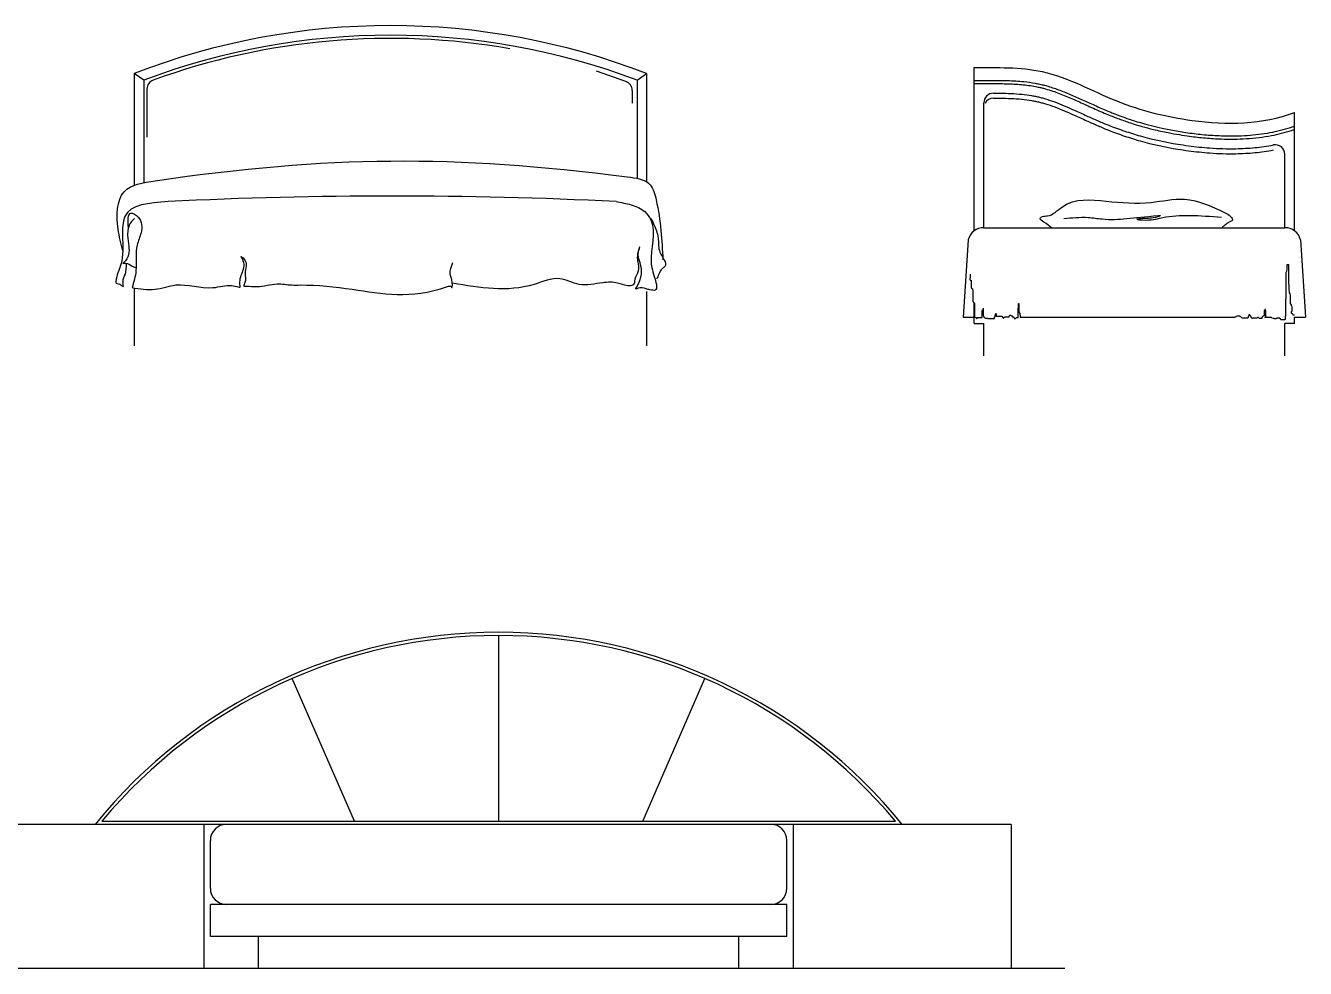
# Model space of a CAD drawing. Header units: inches. Extents: x 18.5 to 61, y 8.5 to 33.3.
# Drawn here: x 30.49 to 34.486, y 14.476 to 17.421 of the extents above; entities that cross this region are included whole.
import ezdxf

# ---------------------------------------------------------------- set-up
doc = ezdxf.new("R2010")
doc.units = ezdxf.units.IN
doc.header["$MEASUREMENT"] = 0
for name, color, linetype in [('02', 2, 'Continuous'), ('1', 1, 'Continuous'), ('4', 4, 'Continuous')]:
    doc.layers.add(name, color=color, linetype=linetype)

msp = doc.modelspace()

# ---------------------------------------------------------------- linework, layer by layer
at = {"layer": '02'}
for p, q in [((30.8589, 17.2507), (30.8289, 17.2713)), ((32.3642, 17.2469), (32.2724, 17.2785)), ((32.3989, 17.2507), (32.4289, 17.2713)), ((30.8589, 17.2507), (30.8589, 16.9306)), ((30.8689, 17.2229), (30.8689, 17.0726)), ((32.3989, 17.2507), (32.3989, 16.9442)), ((32.3839, 17.2187), (32.3839, 17.1794)), ((33.4816, 16.7899), (33.4816, 17.1801)), ((34.4216, 16.7899), (34.4216, 17.019)), ((33.4813, 16.7899), (34.4219, 16.7899)), ((33.5951, 16.5099), (34.2646, 16.5099)), ((31.0668, 14.7258), (31.0668, 14.8758)), ((32.8668, 14.7258), (32.8668, 14.8758)), ((32.8668, 14.6758), (31.0668, 14.6758)), ((31.0668, 14.5758), (31.0668, 14.6758)), ((32.8668, 14.5758), (32.8668, 14.6758)), ((32.8668, 14.5758), (31.0668, 14.5758)), ((31.2168, 14.4758), (31.2168, 14.5758)), ((32.7168, 14.4758), (32.7168, 14.5758)), ((33.7343, 14.4758), (30.1432, 14.4758))]:
    msp.add_line(p, q, dxfattribs=at)
for points in [[(34.4519, 16.5163), (34.4477, 16.5163), (34.4462, 16.5205), (34.4434, 16.5219), (34.442, 16.5219), (34.442, 16.5276), (34.4434, 16.5291), (34.4448, 16.5291), (34.4448, 16.5419), (34.4434, 16.5461), (34.442, 16.5461), (34.442, 16.5504), (34.4405, 16.5504), (34.4405, 16.5518), (34.4391, 16.5518), (34.4391, 16.5789), (34.4377, 16.5832), (34.4363, 16.586), (34.4363, 16.5917), (34.4348, 16.596), (34.4348, 16.6116), (34.4334, 16.613), (34.4334, 16.6742), (34.4277, 16.6742), (34.4277, 16.66), (34.4263, 16.6557), (34.4263, 16.6529), (34.4249, 16.6486), (34.4249, 16.5675), (34.4234, 16.5646), (34.4234, 16.5134), (34.422, 16.512), (34.422, 16.5034), (34.4206, 16.502), (34.4092, 16.502), (34.4078, 16.5049), (34.4063, 16.5063), (34.4063, 16.5077), (34.3949, 16.5077), (34.3949, 16.5063), (34.3935, 16.5049), (34.3892, 16.5049), (34.3878, 16.5063), (34.385, 16.5063), (34.3807, 16.5077), (34.3793, 16.5091), (34.3593, 16.5091), (34.3622, 16.5106), (34.3622, 16.5291), (34.3607, 16.5319), (34.3607, 16.5348), (34.3593, 16.5348), (34.3593, 16.5333), (34.3565, 16.5305), (34.3565, 16.5148), (34.355, 16.5148), (34.355, 16.5134), (34.3522, 16.512), (34.3508, 16.5106), (34.3493, 16.5106), (34.3493, 16.5063), (34.3436, 16.5063), (34.3408, 16.5077), (34.3394, 16.5091), (34.3365, 16.5091), (34.3351, 16.5077), (34.3208, 16.5077), (34.3194, 16.5063), (34.318, 16.5063), (34.3166, 16.5106), (34.3151, 16.5134), (34.3123, 16.5163), (34.3123, 16.5177), (34.3094, 16.5177), (34.3094, 16.5134), (34.308, 16.5134), (34.3066, 16.512), (34.3066, 16.5091), (34.3052, 16.5077), (34.2881, 16.5077), (34.2866, 16.5091), (34.2852, 16.5106), (34.2824, 16.512), (34.2809, 16.512), (34.2809, 16.5134), (34.2724, 16.5134), (34.2695, 16.512), (34.2681, 16.5106), (34.2653, 16.5106), (34.2638, 16.5091), (34.2567, 16.5091)], [(33.4394, 16.6446), (33.4394, 16.634), (33.4381, 16.6327), (33.4381, 16.6287), (33.4394, 16.626), (33.4407, 16.626), (33.4407, 16.6247), (33.4421, 16.6247), (33.4421, 16.6008), (33.446, 16.5994), (33.446, 16.5981), (33.4474, 16.5955), (33.4474, 16.5596), (33.4487, 16.5582), (33.4487, 16.5569), (33.45, 16.5569), (33.4514, 16.5556), (33.4514, 16.5543), (33.4527, 16.5529), (33.4527, 16.5104), (33.454, 16.5104), (33.4567, 16.5091), (33.458, 16.5077), (33.4594, 16.5064), (33.4607, 16.5077), (33.4607, 16.5091), (33.4767, 16.5091), (33.4767, 16.5303), (33.478, 16.5317), (33.478, 16.533), (33.4793, 16.5343)], [(33.5192, 16.5224), (33.5192, 16.5197), (33.5206, 16.5184), (33.5206, 16.5131), (33.5379, 16.5131), (33.5405, 16.5091), (33.5432, 16.5077), (33.5445, 16.5077), (33.5445, 16.5091), (33.5459, 16.5104), (33.5472, 16.5117), (33.5605, 16.5117), (33.5605, 16.5131), (33.5618, 16.5157), (33.5632, 16.517), (33.5658, 16.517), (33.5671, 16.5144), (33.5698, 16.5144), (33.5698, 16.5131), (33.5711, 16.5117), (33.5738, 16.5117), (33.5751, 16.5104), (33.5751, 16.5091), (33.5765, 16.5077), (33.5765, 16.5064), (33.5805, 16.5064), (33.5805, 16.5077), (33.5818, 16.5077), (33.5831, 16.5091), (33.5884, 16.5091), (33.5884, 16.5383), (33.5898, 16.541), (33.5898, 16.5529), (33.5911, 16.5529), (33.5911, 16.5303), (33.5924, 16.5264), (33.5924, 16.5237), (33.5938, 16.5224), (33.5938, 16.5184), (33.5951, 16.517), (33.5951, 16.5091)], [(33.4793, 16.5383), (33.4793, 16.517), (33.4806, 16.5144), (33.4806, 16.5131), (33.482, 16.5117), (33.482, 16.5104), (33.4833, 16.5091), (33.486, 16.5077), (33.4926, 16.5077), (33.494, 16.5064), (33.5152, 16.5064), (33.5152, 16.5117), (33.5166, 16.5117), (33.5166, 16.5157), (33.5179, 16.517), (33.5179, 16.5197), (33.5192, 16.521)]]:
    msp.add_lwpolyline(points, dxfattribs=at)
for centre, radius, start, end in [((31.6289, 15.213), 2.1783, 69.2996, 110.7004), ((31.6289, 15.213), 2.1683, 80.0834, 109.9614), ((30.8989, 17.2229), 0.03, 109.9614, 180), ((32.3539, 17.2187), 0.03, 0, 70.0386), ((33.5116, 17.1801), 0.03, 90.0023, 180), ((33.5093, 17.17), 0.0246, 84.7144, 161.9371), ((34.3916, 17.019), 0.03, 0, 100.8594), ((33.4813, 16.7399), 0.05, 90, 165.795), ((31.9668, 13.9028), 1.623, 39.0733, 140.9267), ((31.1168, 14.8758), 0.05, 90, 180), ((32.8168, 14.8758), 0.05, 0, 90), ((31.1168, 14.7258), 0.05, 180, 270), ((32.8168, 14.7258), 0.05, 270, 0)]:
    msp.add_arc(centre, radius, start, end, dxfattribs=at)
for points, knots in [([(33.4516, 17.2499), (33.4687, 17.2499), (33.4857, 17.25), (33.5204, 17.2502), (33.5382, 17.2501), (33.5729, 17.249), (33.59, 17.248), (33.6188, 17.2451), (33.6308, 17.2434), (33.6458, 17.2407), (33.6491, 17.24), (33.6549, 17.2388), (33.6574, 17.2382), (33.6625, 17.2371), (33.665, 17.2364), (33.6725, 17.2345), (33.6775, 17.2331), (33.6947, 17.228), (33.7069, 17.2239), (33.7314, 17.2147), (33.7437, 17.2096), (33.7686, 17.199), (33.7812, 17.1933), (33.8065, 17.1818), (33.8194, 17.1759), (33.8454, 17.1643), (33.8586, 17.1585), (33.876, 17.1512), (33.8801, 17.1496), (33.8882, 17.1463), (33.8923, 17.1447), (33.9049, 17.1399), (33.9134, 17.1368), (33.9392, 17.1277), (33.9565, 17.1222), (34.0193, 17.1041), (34.0655, 17.0944), (34.121, 17.0863), (34.1295, 17.0851), (34.1466, 17.083), (34.1552, 17.082), (34.1725, 17.0803), (34.1811, 17.0796), (34.2072, 17.0777), (34.2246, 17.0769), (34.2658, 17.0763), (34.2895, 17.077), (34.3367, 17.0809), (34.3603, 17.0841), (34.4052, 17.0932), (34.4265, 17.0988), (34.4488, 17.1063), (34.4502, 17.1068), (34.4516, 17.1073)], [0, 0, 0, 0, 50.546209, 50.546209, 104.467736, 104.467736, 158.389263, 158.389263, 198.027299, 198.027299, 209.330567, 209.330567, 217.995262, 217.995262, 226.659956, 226.659956, 243.989346, 243.989346, 285.757743, 285.757743, 327.526141, 327.526141, 369.294538, 369.294538, 411.062936, 411.062936, 452.831333, 452.831333, 465.343575, 465.343575, 477.855817, 477.855817, 503.982531, 503.982531, 556.235958, 556.235958, 692.302501, 692.302501, 716.849699, 716.849699, 741.396897, 741.396897, 765.944095, 765.944095, 815.038491, 815.038491, 881.241515, 881.241515, 947.444538, 947.444538, 1008.420421, 1008.420421, 1012.457386, 1012.457386, 1012.457386, 1012.457386]), ([(33.4516, 17.2399), (33.4687, 17.2399), (33.4857, 17.24), (33.5191, 17.2401), (33.5355, 17.2401), (33.5678, 17.2392), (33.5836, 17.2384), (33.6143, 17.2356), (33.6292, 17.2337), (33.6461, 17.2304), (33.6485, 17.2299), (33.6528, 17.229), (33.6547, 17.2286), (33.6585, 17.2277), (33.6604, 17.2273), (33.6661, 17.2258), (33.6699, 17.2248), (33.6813, 17.2216), (33.689, 17.2193), (33.7103, 17.2121), (33.724, 17.2068), (33.7519, 17.1954), (33.7659, 17.1892), (33.7945, 17.1763), (33.8091, 17.1696), (33.8386, 17.1563), (33.8537, 17.1496), (33.8749, 17.1409), (33.8807, 17.1385), (33.8924, 17.134), (33.8982, 17.1317), (33.9158, 17.1253), (33.9275, 17.1212), (33.963, 17.1096), (33.9869, 17.1029), (34.0262, 17.0933), (34.0415, 17.0899), (34.0686, 17.0846), (34.0804, 17.0825), (34.1028, 17.0788), (34.1135, 17.0772), (34.1323, 17.0747), (34.1405, 17.0736), (34.1569, 17.0718), (34.1651, 17.071), (34.1899, 17.0688), (34.2066, 17.0677), (34.2493, 17.0662), (34.2755, 17.0664), (34.3278, 17.0698), (34.354, 17.0729), (34.401, 17.0819), (34.4218, 17.0871), (34.4455, 17.0947), (34.4485, 17.0957), (34.4516, 17.0967)], [0, 0, 0, 0, 50.36886, 50.36886, 100.73772, 100.73772, 151.10658, 151.10658, 201.47544, 201.47544, 210.05184, 210.05184, 216.771221, 216.771221, 223.490602, 223.490602, 236.929364, 236.929364, 263.806887, 263.806887, 311.317533, 311.317533, 358.828178, 358.828178, 406.338823, 406.338823, 453.849469, 453.849469, 471.554226, 471.554226, 489.258983, 489.258983, 524.668496, 524.668496, 595.487524, 595.487524, 640.139539, 640.139539, 674.214996, 674.214996, 704.804159, 704.804159, 728.038766, 728.038766, 751.273373, 751.273373, 797.742586, 797.742586, 869.952455, 869.952455, 942.162324, 942.162324, 1000.655743, 1000.655743, 1009.326385, 1009.326385, 1009.326385, 1009.326385]), ([(33.5116, 17.2101), (33.5187, 17.2101), (33.5258, 17.2101), (33.5445, 17.2099), (33.556, 17.2096), (33.5784, 17.2086), (33.5893, 17.2078), (33.6104, 17.2058), (33.6206, 17.2045), (33.6349, 17.202), (33.6392, 17.2012), (33.6454, 17.1999), (33.6475, 17.1995), (33.6515, 17.1985), (33.6535, 17.1981), (33.6576, 17.197), (33.6597, 17.1965), (33.6658, 17.1949), (33.67, 17.1937), (33.6836, 17.1895), (33.6932, 17.1862), (33.7128, 17.179), (33.7228, 17.175), (33.7431, 17.1664), (33.7535, 17.1619), (33.7766, 17.1515), (33.7895, 17.1456), (33.8133, 17.1348), (33.8241, 17.1299), (33.8404, 17.1228), (33.8455, 17.1206), (33.8536, 17.1172), (33.8566, 17.116), (33.8635, 17.1131), (33.8676, 17.1115), (33.8797, 17.1067), (33.8879, 17.1035), (33.9042, 17.0976), (33.9124, 17.0947), (33.9371, 17.0864), (33.9536, 17.0813), (34.0089, 17.0658), (34.0481, 17.0573), (34.0986, 17.0491), (34.1096, 17.0475), (34.1316, 17.0445), (34.1427, 17.0432), (34.165, 17.0408), (34.1763, 17.0398), (34.2143, 17.0371), (34.2414, 17.0362), (34.2884, 17.0371), (34.3082, 17.0382), (34.3474, 17.0421), (34.3667, 17.0448), (34.3859, 17.0485)], [59.655531, 59.655531, 59.655531, 59.655531, 81.624745, 81.624745, 118.443056, 118.443056, 155.261367, 155.261367, 192.079678, 192.079678, 208.392518, 208.392518, 216.248955, 216.248955, 224.105393, 224.105393, 231.96183, 231.96183, 247.674705, 247.674705, 283.275557, 283.275557, 318.876408, 318.876408, 354.477259, 354.477259, 396.867402, 396.867402, 431.115379, 431.115379, 446.894686, 446.894686, 455.666455, 455.666455, 467.638777, 467.638777, 491.583419, 491.583419, 515.528062, 515.528062, 563.417348, 563.417348, 674.476339, 674.476339, 705.181202, 705.181202, 735.886066, 735.886066, 766.59093, 766.59093, 839.028737, 839.028737, 891.52826, 891.52826, 942.465296, 942.465296, 942.465296, 942.465296]), ([(33.5116, 17.1945), (33.5187, 17.1945), (33.5258, 17.1945), (33.5445, 17.1943), (33.556, 17.194), (33.5784, 17.193), (33.5893, 17.1923), (33.6104, 17.1902), (33.6206, 17.1889), (33.6349, 17.1865), (33.6392, 17.1857), (33.6454, 17.1843), (33.6475, 17.1839), (33.6515, 17.183), (33.6535, 17.1825), (33.6576, 17.1815), (33.6597, 17.1809), (33.6658, 17.1793), (33.67, 17.1781), (33.6836, 17.174), (33.6932, 17.1707), (33.7128, 17.1634), (33.7228, 17.1594), (33.7431, 17.1509), (33.7535, 17.1463), (33.7766, 17.136), (33.7895, 17.1301), (33.8133, 17.1192), (33.8241, 17.1144), (33.8404, 17.1073), (33.8455, 17.1051), (33.8536, 17.1016), (33.8566, 17.1004), (33.8635, 17.0975), (33.8676, 17.0959), (33.8797, 17.0911), (33.8879, 17.088), (33.9042, 17.082), (33.9124, 17.0791), (33.9371, 17.0708), (33.9536, 17.0657), (34.0089, 17.0503), (34.0481, 17.0418), (34.0986, 17.0335), (34.1096, 17.0319), (34.1316, 17.0289), (34.1427, 17.0276), (34.165, 17.0252), (34.1763, 17.0242), (34.2143, 17.0215), (34.2414, 17.0206), (34.2884, 17.0215), (34.3082, 17.0226), (34.3474, 17.0265), (34.3667, 17.0292), (34.3859, 17.0329)], [59.655531, 59.655531, 59.655531, 59.655531, 81.624745, 81.624745, 118.443056, 118.443056, 155.261367, 155.261367, 192.079678, 192.079678, 208.392518, 208.392518, 216.248955, 216.248955, 224.105393, 224.105393, 231.96183, 231.96183, 247.674705, 247.674705, 283.275557, 283.275557, 318.876408, 318.876408, 354.477259, 354.477259, 396.867402, 396.867402, 431.115379, 431.115379, 446.894686, 446.894686, 455.666455, 455.666455, 467.638777, 467.638777, 491.583419, 491.583419, 515.528062, 515.528062, 563.417348, 563.417348, 674.476339, 674.476339, 705.181202, 705.181202, 735.886066, 735.886066, 766.59093, 766.59093, 839.028737, 839.028737, 891.52826, 891.52826, 942.465296, 942.465296, 942.465296, 942.465296]), ([(33.6929, 16.7899), (33.6865, 16.7954), (33.6755, 16.8041), (33.6522, 16.8175), (33.6675, 16.8272), (33.6936, 16.8241), (33.7462, 16.8853), (33.867, 16.8719), (33.9916, 16.8613), (34.1174, 16.8919), (34.2046, 16.8514), (34.2497, 16.829), (34.2617, 16.8137), (34.2426, 16.8054), (34.2328, 16.797), (34.2251, 16.7899)], [5.050193, 5.050193, 5.050193, 5.050193, 34.104421, 50.423951, 60.041988, 75.55732, 130.004664, 267.733047, 408.272166, 512.637191, 646.5064, 667.314838, 680.211722, 687.147855, 720.267909, 720.267909, 720.267909, 720.267909])]:
    msp.add_open_spline(points, degree=3, knots=knots, dxfattribs=at)
for points in [[(32.3334, 16.8713), (32.3811, 16.8613), (32.4229, 16.8402), (32.4419, 16.8145), (32.4428, 16.6825), (32.4552, 16.6293), (32.4557, 16.5949), (32.4391, 16.5959), (32.4271, 16.5986), (32.4004, 16.6003), (32.3952, 16.5983), (32.3973, 16.6034), (32.4087, 16.6799), (32.4025, 16.7047), (32.4066, 16.7254), (32.4076, 16.7306), (32.4045, 16.7233), (32.4025, 16.6768), (32.4007, 16.6478), (32.3906, 16.6225), (32.3906, 16.6169), (32.3869, 16.6117), (32.3693, 16.6086), (32.3383, 16.6169), (32.2917, 16.6179), (32.2182, 16.6127), (32.1582, 16.6303), (32.0775, 16.6127), (31.8232, 16.6167)], [(30.8108, 16.7901), (30.819, 16.8354), (30.8417, 16.8232), (30.8505, 16.7742), (30.8382, 16.7357), (30.8347, 16.6552), (30.8225, 16.6028)], [(33.7317, 16.8185), (33.8072, 16.8219), (33.8507, 16.8173), (34.0259, 16.8276), (34.0327, 16.8276), (34.0247, 16.8242), (33.9766, 16.8185), (33.9595, 16.8162), (33.9869, 16.8139), (34.0407, 16.8219), (34.2239, 16.823)], [(30.8301, 16.8188), (30.8185, 16.8063), (30.8086, 16.7662), (30.8122, 16.7323), (30.7952, 16.6805), (30.7935, 16.6788), (30.797, 16.6788), (30.8167, 16.6734), (30.8354, 16.6645)], [(30.8225, 16.6028), (30.8941, 16.5975), (30.9593, 16.6109), (31.0748, 16.6026), (31.1333, 16.6092), (31.1567, 16.6042), (31.1601, 16.6042), (31.1601, 16.6076), (31.1668, 16.651), (31.1668, 16.6928), (31.1634, 16.6995), (31.1701, 16.6945), (31.1751, 16.6477), (31.1735, 16.6159), (31.1718, 16.6076), (31.1735, 16.6076), (31.1801, 16.6076), (31.2119, 16.6059), (31.2755, 16.6143), (31.3207, 16.6109), (31.3474, 16.6109), (31.5093, 16.5976), (31.8071, 16.6059), (31.8188, 16.6059), (31.8205, 16.6026), (31.8222, 16.6176), (31.8155, 16.646), (31.8238, 16.6811)]]:
    msp.add_spline(points, degree=3, dxfattribs=at)
at = {"layer": '1'}
for p, q in [((31.9668, 15.5158), (31.9668, 14.9358)), ((31.5168, 14.9358), (31.3226, 15.3816)), ((32.4168, 14.9358), (32.611, 15.3816)), ((33.5668, 14.9258), (30.3668, 14.9258)), ((30.728, 14.9358), (33.2056, 14.9358)), ((31.0468, 14.9258), (31.0468, 14.4758)), ((32.8868, 14.9258), (32.8868, 14.4758)), ((33.5668, 14.9258), (33.5668, 14.4758))]:
    msp.add_line(p, q, dxfattribs=at)
msp.add_arc((31.9668, 13.9028), 1.613, 39.8233, 140.1767, dxfattribs=at)
at = {"layer": '4'}
for p, q in [((30.8289, 17.2713), (30.8289, 16.9222)), ((32.4289, 17.2713), (32.4289, 16.9332)), ((33.4516, 16.7801), (33.4516, 17.2899)), ((34.4516, 16.7801), (34.4516, 17.1499)), ((33.4328, 16.7521), (33.4175, 16.5099)), ((34.4704, 16.7521), (34.4856, 16.5099)), ((30.8289, 16.6017), (30.8289, 16.4213)), ((32.4289, 16.5907), (32.4289, 16.4213)), ((33.4516, 16.4903), (33.4514, 16.5556)), ((33.4175, 16.5099), (33.4551, 16.5099)), ((34.4516, 16.5099), (34.4856, 16.5099)), ((34.4516, 16.4903), (34.4516, 16.5099)), ((33.4516, 16.4903), (33.4816, 16.4903)), ((33.4816, 16.3899), (33.4816, 16.4903)), ((34.4516, 16.4903), (34.4216, 16.4903)), ((34.4216, 16.3899), (34.4216, 16.4903))]:
    msp.add_line(p, q, dxfattribs=at)
for centre, radius, start, end in [((31.6289, 15.213), 2.2083, 68.7607, 111.2393), ((31.6341, 2.937), 13.9519, 87.12673, 92.87327), ((34.4219, 16.7399), 0.05, 14.205, 90)]:
    msp.add_arc(centre, radius, start, end, dxfattribs=at)
at = {"layer": '4', "start_tangent": (1, 0), "end_tangent": (0.933282, 0.359145)}
msp.add_spline([(33.4516, 17.2899), (33.664, 17.2777), (33.897, 17.1859), (34.1326, 17.1251), (34.4516, 17.1499)], degree=3, dxfattribs=at)
at = {"layer": '4'}
for points in [[(30.7934, 16.7173), (30.7788, 16.7863), (30.7977, 16.9021), (30.8948, 16.9365), (32.3678, 16.949), (32.4399, 16.924), (32.4587, 16.877), (32.4798, 16.6891)], [(30.9347, 16.8713), (30.7997, 16.8247), (30.7927, 16.7655), (30.7874, 16.6745), (30.7717, 16.622), (30.7717, 16.6185), (30.7839, 16.6133), (30.7945, 16.6063), (30.7945, 16.6203), (30.8015, 16.6448), (30.805, 16.678)], [(32.4421, 16.8194), (32.4532, 16.7961), (32.4654, 16.753), (32.4705, 16.7132), (32.4856, 16.6688), (32.4775, 16.6617), (32.4673, 16.6445), (32.4593, 16.6294)]]:
    msp.add_spline(points, degree=3, dxfattribs=at)

doc.saveas('drawing.dxf')
